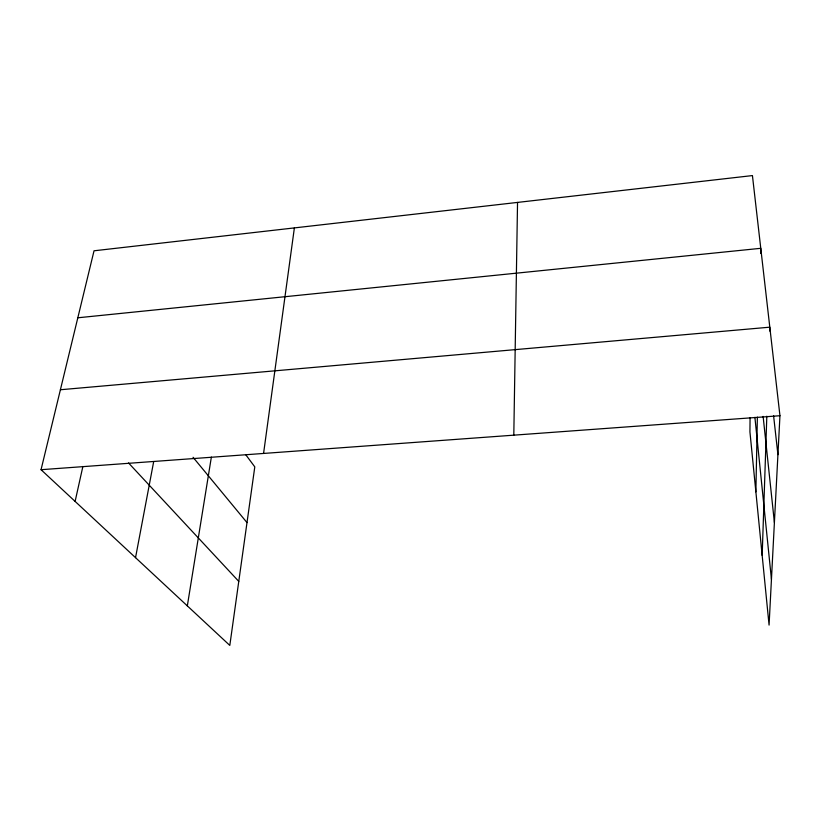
<?xml version="1.0" encoding="UTF-8"?>
<svg xmlns="http://www.w3.org/2000/svg" width="821" height="821" viewBox="0 0 821 821"><rect width="100%" height="100%" fill="white"/><g stroke="black" fill="none" stroke-linecap="round" stroke-linejoin="round"><path stroke-width="1.23" d="M750.076 417.807L749.932 431.877L769.072 625.099L779.95 415.724L752.436 175.581L94.035 250.795L41.05 469.704L229.808 645.419L254.797 466.872L245.736 454.701M513.802 435.171L517.538 202.418M755.874 491.861L757.373 417.119M760.667 253.391L760.769 248.311L77.821 317.789M762.175 555.448L766.824 416.196M769.677 331.007L769.8 327.179L60.405 389.749M263.572 453.449L294.38 227.91M187.332 605.877L211.366 457.092M135.537 557.664L153.691 461.556M75.111 501.405L82.88 466.461M41.05 469.704L779.95 415.724M128.528 462.941L238.767 581.381M193.058 457.287L246.998 522.597M773.587 415.724L777.928 454.69M763.12 416.391L774.398 522.505M754.899 417.345L771.442 579.349"/></g></svg>
